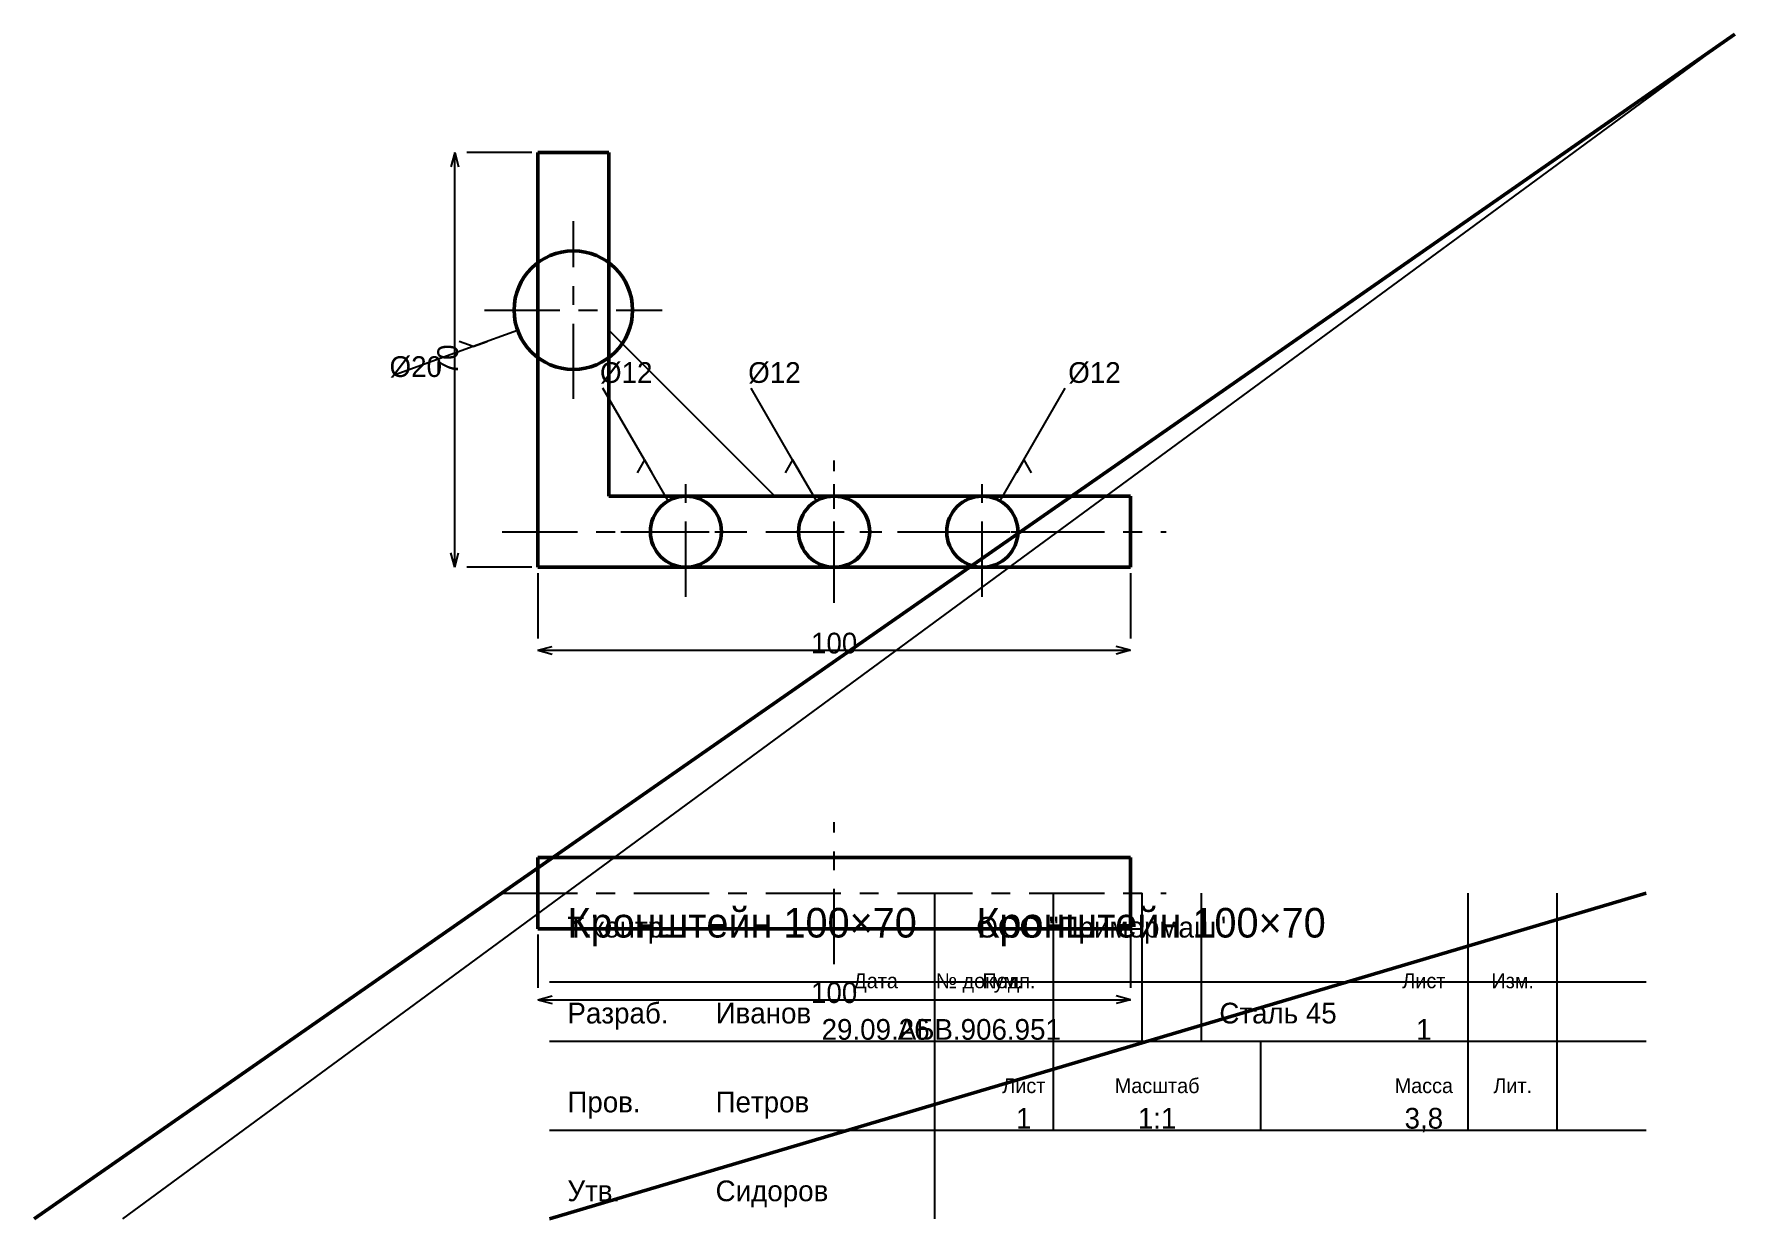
# Model space of a CAD drawing. Header units: millimetres. Extents: x 5 to 292, y 5 to 205.
import ezdxf
from ezdxf.enums import TextEntityAlignment as Align

# ---------------------------------------------------------------- set-up
doc = ezdxf.new("R2010")
doc.units = ezdxf.units.MM
doc.linetypes.add('CENTER', pattern=[22.225, 12.7, -3.175, 3.175, -3.175])
doc.linetypes.add('DASHED', pattern=[9, 6, -3])
for name, color, linetype, lineweight in [('AXIS', 7, 'CENTER', 25), ('DIMS', 7, 'CONTINUOUS', 25), ('MAIN', 7, 'CONTINUOUS', 50), ('TEXT', 7, 'CONTINUOUS', 25), ('THIN', 7, 'CONTINUOUS', 25)]:
    doc.layers.add(name, color=color, linetype=linetype, lineweight=lineweight)

msp = doc.modelspace()

# ---------------------------------------------------------------- linework, layer by layer
at = {"layer": 'AXIS', "linetype": 'CENTER', "lineweight": 25}
for p, q in [((96, 143.4), (96, 173.4)), ((81, 158.4), (111, 158.4)), ((140, 109), (140, 133)), ((115, 110), (115, 132)), ((140, 110), (140, 132)), ((165, 110), (165, 132)), ((84, 121), (196, 121)), ((104, 121), (126, 121)), ((129, 121), (151, 121)), ((154, 121), (176, 121)), ((140, 48), (140, 72)), ((84, 60), (196, 60))]:
    msp.add_line(p, q, dxfattribs=at)
at = {"layer": 'DIMS', "linetype": 'CONTINUOUS', "lineweight": 25}
for p, q in [((76, 185), (75.353, 182.585)), ((76, 115), (76, 185)), ((76, 185), (76.647, 182.585)), ((89, 185), (78, 185)), ((79.086, 152.244), (65.93, 147.455)), ((79.086, 152.244), (76.736, 153.099)), ((86.603, 154.98), (79.086, 152.244)), ((79.086, 152.244), (81.435, 153.099)), ((108, 133.124), (101, 145.249)), ((133, 133.124), (126, 145.249)), ((172, 133.124), (179, 145.249)), ((108, 133.124), (106.75, 130.959)), ((112, 126.196), (108, 133.124)), ((108, 133.124), (109.25, 130.959)), ((133, 133.124), (131.75, 130.959)), ((137, 126.196), (133, 133.124)), ((133, 133.124), (134.25, 130.959)), ((168, 126.196), (172, 133.124)), ((172, 133.124), (170.75, 130.959)), ((172, 133.124), (173.25, 130.959)), ((76, 115), (75.353, 117.415)), ((76, 115), (76.647, 117.415)), ((89, 115), (78, 115)), ((90, 114), (90, 103)), ((190, 114), (190, 103)), ((90, 101), (92.415, 101.647)), ((90, 101), (190, 101)), ((90, 101), (92.415, 100.353)), ((190, 101), (187.585, 101.647)), ((190, 101), (187.585, 100.353)), ((90, 53), (90, 44)), ((190, 53), (190, 44)), ((90, 42), (92.415, 42.647)), ((90, 42), (190, 42)), ((90, 42), (92.415, 41.353)), ((190, 42), (187.585, 42.647)), ((190, 42), (187.585, 41.353))]:
    msp.add_line(p, q, dxfattribs=at)
at = {"layer": 'MAIN', "linetype": 'CONTINUOUS', "lineweight": 50}
for p, q in [((5, 5), (292, 205)), ((102, 185), (90, 185)), ((90, 185), (90, 115)), ((102, 127), (102, 185)), ((190, 127), (102, 127)), ((190, 115), (190, 127)), ((90, 115), (190, 115)), ((90, 66), (190, 66)), ((90, 54), (90, 66)), ((190, 54), (190, 66)), ((92, 5), (277, 60)), ((90, 54), (190, 54))]:
    msp.add_line(p, q, dxfattribs=at)
for centre, radius in [((96, 158.4), 10), ((115, 121), 6), ((140, 121), 6), ((165, 121), 6)]:
    msp.add_circle(centre, radius, dxfattribs=at)
at = {"layer": 'THIN', "linetype": 'CONTINUOUS', "lineweight": 25}
for p, q in [((20, 5), (292, 205)), ((130, 127), (102, 155)), ((102, 127), (130, 127)), ((157, 5), (157, 60)), ((177, 35), (177, 60)), ((192, 35), (192, 60)), ((202, 35), (202, 60)), ((247, 35), (247, 60)), ((262, 35), (262, 60)), ((92, 45), (277, 45)), ((92, 35), (277, 35)), ((177, 20), (177, 35)), ((212, 20), (212, 35)), ((247, 20), (247, 35)), ((262, 20), (262, 35)), ((92, 20), (277, 20))]:
    msp.add_line(p, q, dxfattribs=at)
at = {"layer": 'THIN', "linetype": 'DASHED', "lineweight": 25}
for p, q in [((109, 66), (121, 66)), ((134, 66), (146, 66)), ((159, 66), (171, 66))]:
    msp.add_line(p, q, dxfattribs=at)

# ---------------------------------------------------------------- texts
at = {"layer": 'DIMS', "linetype": 'CONTINUOUS', "lineweight": 25}
msp.add_text('70', height=3.5, rotation=90, dxfattribs=at).set_placement((74.8, 150), align=Align.MIDDLE_CENTER)
for s, p in [('%%c20', (64.99, 147.113)), ('%%c12', (100.5, 146.115)), ('%%c12', (125.5, 146.115)), ('%%c12', (179.5, 146.115))]:
    msp.add_text(s, height=3.5, dxfattribs=at).set_placement(p)
for p in [(140, 102.2), (140, 43.2)]:
    msp.add_text('100', height=3.5, dxfattribs=at).set_placement(p, align=Align.MIDDLE_CENTER)
at = {"layer": 'TEXT', "linetype": 'CONTINUOUS', "lineweight": 25}
for s, height, p in [('Кронштейн 100×70', 5, (95, 52.5)), ('Кронштейн 100×70', 5, (164, 52.5)), ('Т.контр.', 3.5, (95, 52.5)), ('ООО "Примермаш"', 3.5, (164, 52.5)), ('Разраб.', 3.5, (95, 38)), ('Иванов', 3.5, (120, 38)), ('Сталь 45', 3.5, (205, 38)), ('Пров.', 3.5, (95, 23)), ('Петров', 3.5, (120, 23)), ('Утв.', 3.5, (95, 8)), ('Сидоров', 3.5, (120, 8))]:
    msp.add_text(s, height=height, dxfattribs=at).set_placement(p)
for s, height, p in [('Дата', 2.5, (147, 45.2)), ('№ докум.', 2.5, (164.5, 45.2)), ('Подп.', 2.5, (169.5, 45.2)), ('Лист', 2.5, (239.5, 45.2)), ('Изм.', 2.5, (254.5, 45.2)), ('29.09.26', 3.5, (147, 37)), ('АБВ.906.951', 3.5, (164.5, 37)), ('1', 3.5, (239.5, 37)), ('Лист', 2.5, (172, 27.5)), ('Масштаб', 2.5, (194.5, 27.5)), ('Масса', 2.5, (239.5, 27.5)), ('Лит.', 2.5, (254.5, 27.5)), ('1', 3.5, (172, 22)), ('1:1', 3.5, (194.5, 22)), ('3,8', 3.5, (239.5, 22))]:
    msp.add_text(s, height=height, dxfattribs=at).set_placement(p, align=Align.MIDDLE_CENTER)

doc.saveas('drawing.dxf')
